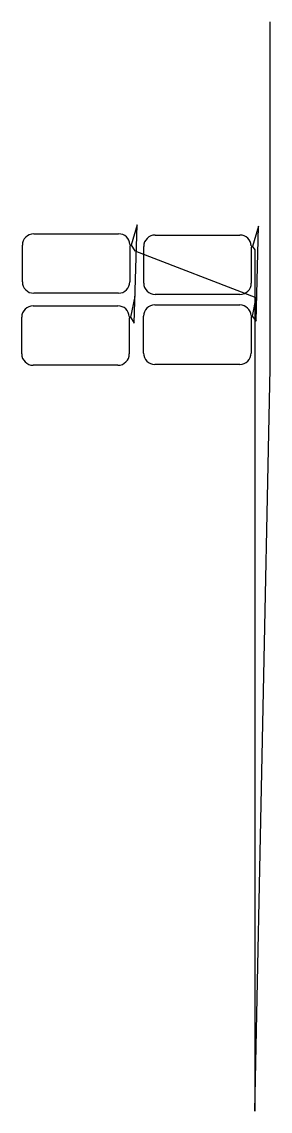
# Model space of a CAD drawing. Header units: metres. Extents: x 7 to 578, y 0 to 2500.
import ezdxf

# ---------------------------------------------------------------- set-up
doc = ezdxf.new("R2010")
doc.units = ezdxf.units.M

msp = doc.modelspace()

# ---------------------------------------------------------------- linework, layer by layer
at = {"layer": 'TOOL_0'}
for p, q in [((577.842, 2499.001), (577.842, 2500.001)), ((577.842, 1704.663), (577.842, 2499.001)), ((272.063, 2034.116), (257.988, 1987.437)), ((265.251, 1808.738), (272.063, 2034.116)), ((550.617, 2030.694), (536.876, 1984.654)), ((545.328, 1813.348), (550.617, 2030.694)), ((34.41, 2013.4), (229.41, 2013.4)), ((313.298, 2010.617), (508.298, 2010.617)), ((8.41, 1903.1), (8.41, 1987.4)), ((255.367, 1988.899), (257.988, 1987.437)), ((257.988, 1987.437), (255.41, 1985.9)), ((255.41, 1985.9), (255.41, 1903.1)), ((257.988, 1987.437), (266.545, 1974.129)), ((287.298, 1900.317), (287.298, 1984.617)), ((534.255, 1986.116), (536.876, 1984.654)), ((536.876, 1984.654), (534.298, 1983.117)), ((534.298, 1983.117), (534.298, 1900.317)), ((536.876, 1984.654), (542.213, 1976.738)), ((542.213, 1976.738), (542.213, 0.001)), ((266.545, 1974.129), (544.565, 1866.954)), ((229.41, 1877.1), (34.41, 1877.1)), ((266.755, 1869.699), (256.6, 1822.15)), ((312.951, 1850.201), (507.951, 1850.201)), ((508.298, 1874.317), (313.298, 1874.317)), ((544.565, 1866.954), (536.529, 1824.238)), ((33.022, 1848.113), (228.022, 1848.113)), ((533.908, 1825.7), (536.529, 1824.238)), ((7.022, 1737.813), (7.022, 1822.113)), ((253.979, 1823.612), (256.6, 1822.15)), ((256.6, 1822.15), (254.022, 1820.613)), ((254.022, 1820.613), (254.022, 1737.813)), ((256.6, 1822.15), (265.251, 1808.738)), ((286.951, 1739.901), (286.951, 1824.201)), ((536.529, 1824.238), (533.951, 1822.701)), ((533.951, 1822.701), (533.951, 1739.901)), ((536.529, 1824.238), (545.328, 1813.348)), ((228.022, 1711.813), (33.022, 1711.813)), ((507.951, 1713.901), (312.951, 1713.901)), ((542.213, 0.001), (577.842, 1704.663))]:
    msp.add_line(p, q, dxfattribs=at)
for centre, start, end in [((34.41, 1987.4), 90, 180), ((229.41, 1987.4), 3.305123, 90), ((313.298, 1984.617), 90, 180), ((508.298, 1984.617), 3.305123, 90), ((34.41, 1903.1), 180, 270), ((229.41, 1903.1), 270, 0), ((313.298, 1900.317), 180, 270), ((508.298, 1900.317), 270, 0), ((312.951, 1824.201), 90, 180), ((507.951, 1824.201), 3.305123, 90), ((33.022, 1822.113), 90, 180), ((228.022, 1822.113), 3.305123, 90), ((33.022, 1737.813), 180, 270), ((228.022, 1737.813), 270, 0), ((312.951, 1739.901), 180, 270), ((507.951, 1739.901), 270, 0)]:
    msp.add_arc(centre, 26, start, end, dxfattribs=at)

doc.saveas('drawing.dxf')
